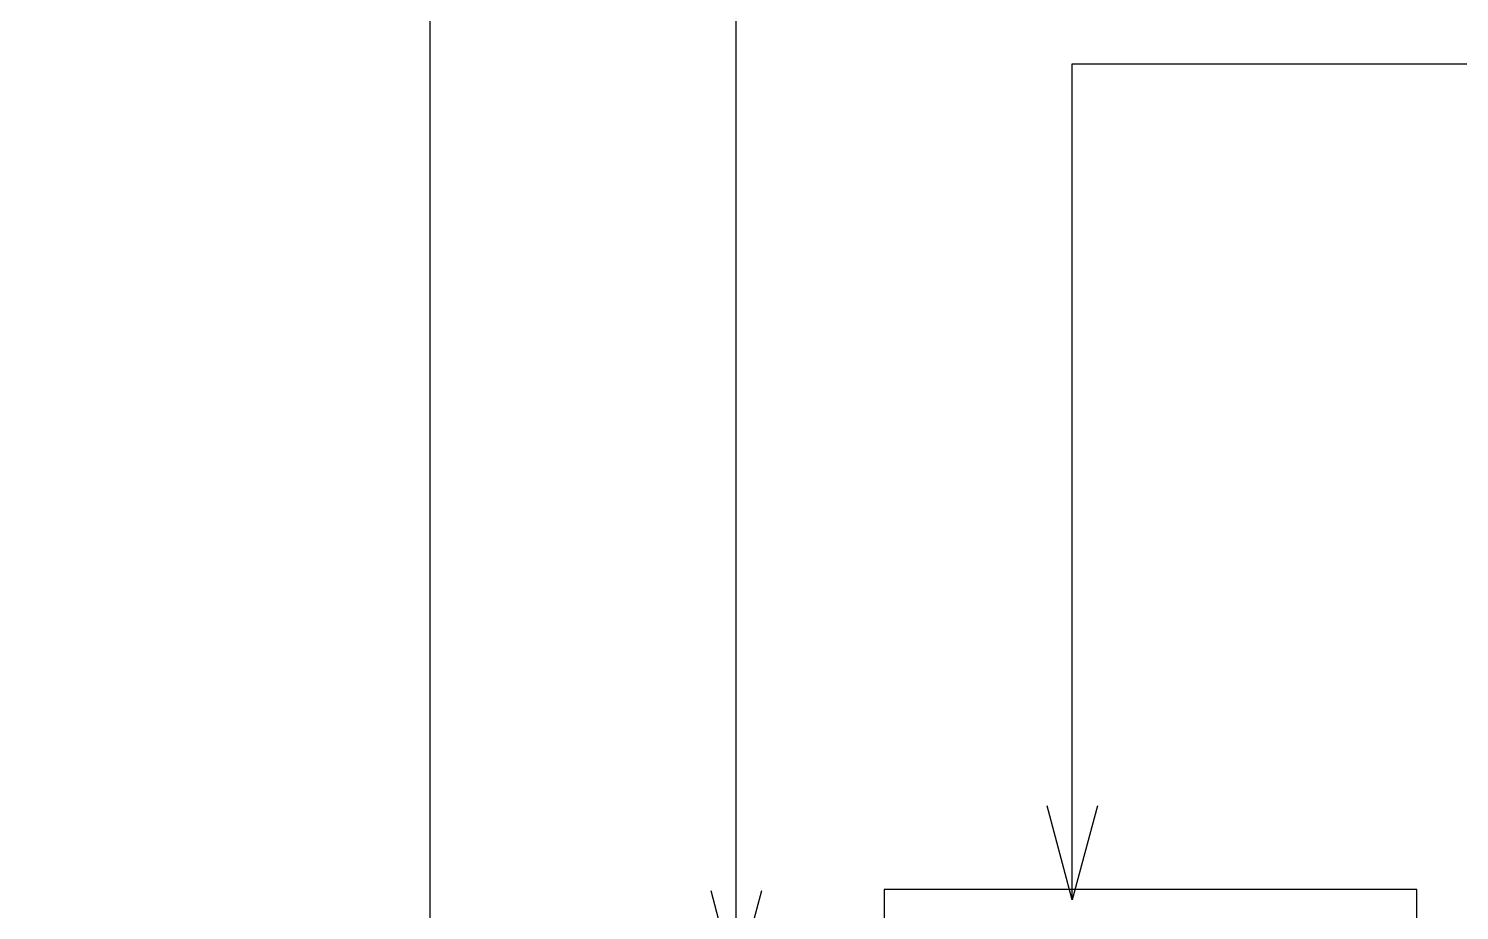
# Model space of a CAD drawing. Header units: millimetres. Extents: x -294625 to 2136527, y -251383 to 128331.
# Drawn here: x 1410586 to 1415153, y -28533 to -25719 of the extents above; entities that cross this region are included whole.
import ezdxf

# ---------------------------------------------------------------- set-up
doc = ezdxf.new("R2010")
doc.units = ezdxf.units.MM
doc.layers.add('ICE-WALL', color=3, linetype='Continuous', lineweight=25)
doc.layers.add('N3-NOTE', color=11, linetype='Continuous', lineweight=13)
doc.styles.add('P-VNTIMEH', font='vntimeh.shx', dxfattribs={"width": 0.75, "height": 300})
doc.dimstyles.new('N-NOTE', dxfattribs={"dimtxt": 200, "dimasz": 30, "dimexe": 50, "dimexo": 50, "dimgap": 100, "dimtad": 1, "dimdec": 0, "dimdsep": 46, "dimtxsty": 'P-VNTIMEH', "dimblk": 'OPEN30', "dimcen": 0, "dimse1": 1, "dimse2": 1, "dimclrd": 256, "dimclre": 7, "dimclrt": 256, "dimadec": 0, "dimazin": 0, "dimtfac": 1, "dimtdec": 0, "dimtix": 1, "dimtmove": 2, "dimatfit": 3, "dimldrblk": 'OPEN30', "dimfxl": 1, "dimtolj": 1, "dimtzin": 0, "dimarcsym": 0})

# ---------------------------------------------------------------- blocks, each defined once
blk = doc.blocks.new('_Open30')
at = {"color": 0, "linetype": 'ByBlock', "lineweight": -2}
for p, q in [((-1, 0.268), (0, 0)), ((0, 0), (-1, -0.268)), ((0, 0), (-1, 0))]:
    blk.add_line(p, q, dxfattribs=at)

msp = doc.modelspace()

# ---------------------------------------------------------------- linework, layer by layer
at = {"layer": 'ICE-WALL', "lineweight": 30, "ltscale": 500}
msp.add_lwpolyline([(1415017.1, -31465.6), (1415017.1, -28466), (1413317.1, -28466), (1413317.1, -31465.6)], close=True, dxfattribs=at)

# ---------------------------------------------------------------- leaders
at = {"layer": 'N3-NOTE'}
for points in [[(1401019.5, -30116.5), (1401019.5, -20659.2), (1432966.4, -20659.2)], [(1411867.1, -30116.5), (1411867.1, -20659.2)], [(1412844.5, -28770.7), (1412844.5, -22442.2), (1432915.6, -22442.2)], [(1413917.1, -28499.4), (1413917.1, -25831.3), (1432763.4, -25831.3)]]:
    msp.add_leader(points, dimstyle='N-NOTE', override={"dimasz": 300, "dimgap": 100, "dimtad": 0}, dxfattribs=at)

doc.saveas('drawing.dxf')
